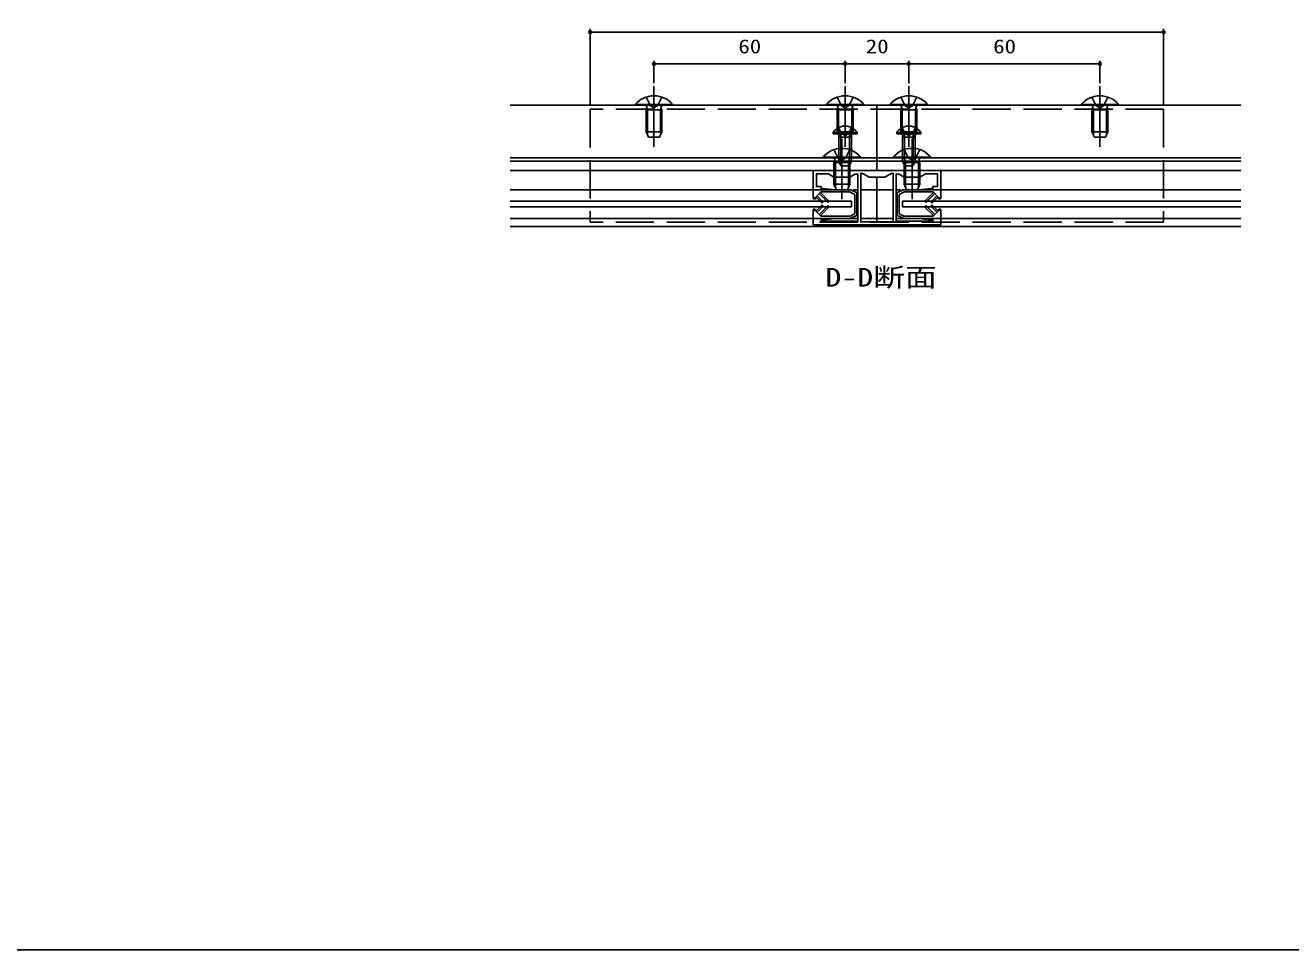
# Model space of a CAD drawing. Units: millimetres, scale not verified. Extents: x -693 to 693, y -1119 to 1122.
# Drawn here: x -493.1 to -95.8, y -1119 to -828.8 of the extents above; entities that cross this region are included whole.
import ezdxf
from ezdxf.enums import TextEntityAlignment as Align

# ---------------------------------------------------------------- set-up
doc = ezdxf.new("R2010")
doc.units = ezdxf.units.MM
doc.header["$LTSCALE"] = 4
doc.linetypes.add('CHAIN2', pattern=[12, 9, -1, 1, -1])
doc.linetypes.add('DASHED3', pattern=[4, 3, -1])
for name, color, linetype in [('0-0_YKK_ZWAK', 7, 'Continuous'), ('0-1_USER1', 3, 'Continuous'), ('0-2_YKK_12', 2, 'Continuous'), ('0-3_YKK_13', 4, 'Continuous'), ('0-4_YKK_D', 6, 'Continuous'), ('0-6_YKK_11', 7, 'Continuous')]:
    doc.layers.add(name, color=color, linetype=linetype)
doc.styles.add('ＭＳ ゴシック', font='')
doc.styles.get('ＭＳ ゴシック').set_extended_font_data('MS Gothic')

msp = doc.modelspace()

# ---------------------------------------------------------------- linework, layer by layer
at = {"layer": '0-0_YKK_ZWAK'}
msp.add_lwpolyline([(693, -1118.973), (-693, -1118.973), (-693, 1065.027)], dxfattribs=at)
at = {"layer": '0-2_YKK_12'}
for p, q in [((-111.442, -853.889), (-340.846, -853.889)), ((-225.71, -874.389), (-225.71, -853.889)), ((-340.846, -870.389), (-111.442, -870.389)), ((-340.846, -871.389), (-111.442, -871.389)), ((-111.442, -874.389), (-340.846, -874.389)), ((-225.71, -890.489), (-225.71, -876.389)), ((-238.21, -880.389), (-340.846, -880.389)), ((-231.711, -880.389), (-233.21, -880.389)), ((-220.611, -880.389), (-230.811, -880.389)), ((-218.21, -880.389), (-219.711, -880.389)), ((-111.442, -880.389), (-213.21, -880.389)), ((-231.711, -889.389), (-340.846, -889.389)), ((-220.611, -889.389), (-230.811, -889.389)), ((-111.442, -889.389), (-219.711, -889.389)), ((-111.442, -891.889), (-340.846, -891.889)), ((-225.71, -891.889), (-225.71, -891.389))]:
    msp.add_line(p, q, dxfattribs=at)
at = {"layer": '0-3_YKK_13', "linetype": 'CHAIN2'}
for p, q in [((-295.71, -847.889), (-295.71, -866.889)), ((-235.71, -847.889), (-235.71, -866.889)), ((-215.71, -847.889), (-215.71, -866.889)), ((-155.71, -847.889), (-155.71, -866.889)), ((-236.71, -864.389), (-236.71, -883.389)), ((-214.71, -864.389), (-214.71, -883.389))]:
    msp.add_line(p, q, dxfattribs=at)
at = {"layer": '0-3_YKK_13'}
for p, q in [((-301.61, -853.641), (-301.61, -853.889)), ((-301.61, -853.641), (-289.81, -853.641)), ((-289.81, -853.889), (-301.61, -853.889)), ((-289.81, -853.641), (-289.81, -853.889)), ((-241.61, -853.641), (-241.61, -853.889)), ((-241.61, -853.641), (-229.81, -853.641)), ((-229.81, -853.889), (-241.61, -853.889)), ((-229.81, -853.641), (-229.81, -853.889)), ((-221.61, -853.641), (-221.61, -853.889)), ((-209.81, -853.641), (-221.61, -853.641)), ((-221.61, -853.889), (-209.81, -853.889)), ((-209.81, -853.641), (-209.81, -853.889)), ((-161.61, -853.641), (-161.61, -853.889)), ((-149.81, -853.641), (-161.61, -853.641)), ((-161.61, -853.889), (-149.81, -853.889)), ((-149.81, -853.641), (-149.81, -853.889)), ((-242.61, -870.141), (-242.61, -870.389)), ((-242.61, -870.141), (-230.81, -870.141)), ((-230.81, -870.389), (-242.61, -870.389)), ((-230.81, -870.141), (-230.81, -870.389)), ((-220.61, -870.141), (-220.61, -870.389)), ((-208.81, -870.141), (-220.61, -870.141)), ((-220.61, -870.389), (-208.81, -870.389)), ((-208.81, -870.141), (-208.81, -870.389)), ((-245.711, -882.639), (-245.711, -880.389)), ((-243.316, -881.089), (-245.113, -882.887)), ((-243.84, -881.613), (-241.237, -884.216)), ((-243.486, -881.26), (-240.884, -883.862)), ((-243.316, -881.089), (-234.247, -881.089)), ((-238.911, -880.389), (-234.082, -880.389)), ((-232.877, -881.739), (-234.113, -881.121)), ((-232.177, -881.306), (-233.947, -880.421)), ((-232.011, -888.204), (-232.011, -881.575)), ((-219.411, -888.204), (-219.411, -881.575)), ((-219.245, -881.306), (-217.474, -880.421)), ((-218.545, -881.739), (-217.309, -881.121)), ((-212.511, -880.389), (-217.34, -880.389)), ((-208.106, -881.089), (-217.175, -881.089)), ((-207.935, -881.26), (-210.537, -883.862)), ((-207.581, -881.613), (-210.184, -884.216)), ((-208.106, -881.089), (-206.308, -882.887)), ((-205.711, -882.639), (-205.711, -880.389)), ((-233.711, -883.989), (-340.846, -883.989)), ((-233.711, -885.789), (-340.846, -885.789)), ((-245.711, -882.639), (-245.711, -883.187)), ((-244.678, -882.876), (-244.901, -883.099)), ((-244.678, -882.876), (-243.137, -884.416)), ((-244.678, -886.903), (-243.137, -885.362)), ((-244.536, -882.31), (-242.784, -884.062)), ((-244.536, -887.468), (-242.784, -885.716)), ((-243.84, -888.165), (-241.237, -885.562)), ((-233.711, -885.789), (-233.711, -883.989)), ((-232.711, -882.007), (-232.711, -887.771)), ((-218.711, -882.007), (-218.711, -887.771)), ((-111.442, -883.989), (-217.709, -883.989)), ((-217.709, -885.789), (-217.709, -883.989)), ((-111.442, -885.789), (-217.709, -885.789)), ((-207.581, -888.165), (-210.184, -885.562)), ((-206.885, -882.31), (-208.637, -884.062)), ((-206.885, -887.468), (-208.637, -885.716)), ((-206.744, -882.876), (-208.284, -884.416)), ((-206.744, -886.903), (-208.284, -885.362)), ((-206.744, -882.876), (-206.52, -883.099)), ((-205.711, -882.639), (-205.711, -883.187)), ((-245.711, -887.139), (-245.711, -886.591)), ((-245.711, -887.139), (-245.711, -888.239)), ((-245.711, -888.539), (-245.711, -889.389)), ((-245.711, -889.389), (-245.711, -888.539)), ((-243.316, -888.689), (-245.113, -886.892)), ((-244.678, -886.903), (-244.901, -886.679)), ((-243.486, -888.518), (-240.884, -885.916)), ((-243.316, -888.689), (-234.247, -888.689)), ((-238.911, -889.389), (-234.082, -889.389)), ((-232.877, -888.039), (-234.113, -888.657)), ((-232.177, -888.472), (-233.947, -889.357)), ((-219.245, -888.472), (-217.474, -889.357)), ((-218.545, -888.039), (-217.309, -888.657)), ((-212.511, -889.389), (-217.34, -889.389)), ((-208.106, -888.689), (-217.175, -888.689)), ((-207.935, -888.518), (-210.537, -885.916)), ((-208.106, -888.689), (-206.308, -886.892)), ((-206.744, -886.903), (-206.52, -886.679)), ((-205.711, -887.139), (-205.711, -886.591)), ((-205.711, -887.139), (-205.711, -888.239)), ((-205.711, -888.539), (-205.711, -889.389)), ((-205.711, -889.389), (-205.711, -888.539))]:
    msp.add_line(p, q, dxfattribs=at)
at = {"layer": '0-3_YKK_13', "linetype": 'DASHED3'}
for p, q in [((-298.21, -851.306), (-296.855, -854.024)), ((-295.71, -854.633), (-296.855, -854.024)), ((-295.71, -854.633), (-294.565, -854.024)), ((-293.21, -851.306), (-294.565, -854.024)), ((-238.21, -851.306), (-236.855, -854.024)), ((-235.71, -854.633), (-236.855, -854.024)), ((-235.71, -854.633), (-234.565, -854.024)), ((-233.21, -851.306), (-234.565, -854.024)), ((-218.21, -851.306), (-216.855, -854.024)), ((-215.71, -854.633), (-216.855, -854.024)), ((-215.71, -854.633), (-214.565, -854.024)), ((-213.21, -851.306), (-214.565, -854.024)), ((-158.21, -851.306), (-156.855, -854.024)), ((-155.71, -854.633), (-156.855, -854.024)), ((-155.71, -854.633), (-154.565, -854.024)), ((-153.21, -851.306), (-154.565, -854.024)), ((-315.71, -855.089), (-315.71, -890.589)), ((-135.71, -855.089), (-315.71, -855.089)), ((-298.21, -855.289), (-297.994, -854.694)), ((-298.21, -855.289), (-293.21, -855.289)), ((-298.21, -855.289), (-298.21, -862.189)), ((-297.777, -855.289), (-297.97, -854.366)), ((-297.777, -855.289), (-297.777, -863.109)), ((-293.643, -855.289), (-293.449, -854.366)), ((-293.643, -855.289), (-293.643, -863.109)), ((-293.21, -855.289), (-293.426, -854.694)), ((-293.21, -855.289), (-293.21, -862.189)), ((-238.21, -855.289), (-237.994, -854.694)), ((-238.21, -855.289), (-233.21, -855.289)), ((-238.21, -855.289), (-238.21, -862.189)), ((-237.777, -855.289), (-237.97, -854.366)), ((-237.777, -855.289), (-237.777, -863.109)), ((-233.643, -855.289), (-233.449, -854.366)), ((-233.643, -855.289), (-233.643, -863.109)), ((-233.21, -855.289), (-233.426, -854.694)), ((-233.21, -855.289), (-233.21, -862.189)), ((-218.21, -855.289), (-217.994, -854.694)), ((-213.21, -855.289), (-218.21, -855.289)), ((-218.21, -855.289), (-218.21, -862.189)), ((-217.777, -855.289), (-217.97, -854.366)), ((-217.777, -855.289), (-217.777, -863.109)), ((-213.643, -855.289), (-213.449, -854.366)), ((-213.643, -855.289), (-213.643, -863.109)), ((-213.21, -855.289), (-213.426, -854.694)), ((-213.21, -855.289), (-213.21, -862.189)), ((-158.21, -855.289), (-157.994, -854.694)), ((-153.21, -855.289), (-158.21, -855.289)), ((-158.21, -855.289), (-158.21, -862.189)), ((-157.777, -855.289), (-157.97, -854.366)), ((-157.777, -855.289), (-157.777, -863.109)), ((-153.643, -855.289), (-153.449, -854.366)), ((-153.643, -855.289), (-153.643, -863.109)), ((-153.21, -855.289), (-153.426, -854.694)), ((-153.21, -855.289), (-153.21, -862.189)), ((-298.21, -862.189), (-297.41, -863.889)), ((-298.21, -862.189), (-293.21, -862.189)), ((-297.41, -863.889), (-294.01, -863.889)), ((-294.01, -863.889), (-293.21, -862.189)), ((-239.46, -862.38), (-233.71, -862.38)), ((-239.46, -862.889), (-239.46, -862.38)), ((-239.46, -862.889), (-233.71, -862.889)), ((-238.21, -862.189), (-237.41, -863.889)), ((-238.21, -862.189), (-233.21, -862.189)), ((-231.96, -862.38), (-237.71, -862.38)), ((-237.41, -863.889), (-234.01, -863.889)), ((-237.056, -872.798), (-237.056, -862.889)), ((-234.364, -872.798), (-234.364, -862.889)), ((-234.01, -863.889), (-233.21, -862.189)), ((-233.71, -871.489), (-233.71, -862.889)), ((-231.96, -862.889), (-231.96, -862.38)), ((-219.46, -862.38), (-213.71, -862.38)), ((-219.46, -862.889), (-219.46, -862.38)), ((-213.21, -862.189), (-218.21, -862.189)), ((-217.41, -863.889), (-218.21, -862.189)), ((-211.96, -862.38), (-217.71, -862.38)), ((-217.71, -871.489), (-217.71, -862.889)), ((-211.96, -862.889), (-217.71, -862.889)), ((-214.01, -863.889), (-217.41, -863.889)), ((-217.056, -872.798), (-217.056, -862.889)), ((-214.364, -872.798), (-214.364, -862.889)), ((-213.21, -862.189), (-214.01, -863.889)), ((-211.96, -862.889), (-211.96, -862.38)), ((-153.21, -862.189), (-158.21, -862.189)), ((-157.41, -863.889), (-158.21, -862.189)), ((-154.01, -863.889), (-157.41, -863.889)), ((-153.21, -862.189), (-154.01, -863.889)), ((-239.21, -867.806), (-237.855, -870.524)), ((-234.21, -867.806), (-235.565, -870.524)), ((-217.21, -867.806), (-215.855, -870.524)), ((-212.21, -867.806), (-213.565, -870.524)), ((-239.21, -871.789), (-238.994, -871.194)), ((-239.21, -871.789), (-234.21, -871.789)), ((-239.21, -871.789), (-239.21, -878.689)), ((-238.777, -871.789), (-238.97, -870.866)), ((-238.777, -871.789), (-238.777, -879.609)), ((-236.71, -871.133), (-237.855, -870.524)), ((-233.71, -871.489), (-237.71, -871.489)), ((-237.71, -871.489), (-237.01, -872.889)), ((-237.01, -872.889), (-234.41, -872.889)), ((-236.71, -871.133), (-235.565, -870.524)), ((-234.643, -871.789), (-234.449, -870.866)), ((-234.643, -871.789), (-234.643, -879.609)), ((-234.21, -871.789), (-234.426, -871.194)), ((-233.71, -871.489), (-234.41, -872.889)), ((-234.21, -871.789), (-234.21, -878.689)), ((-217.71, -871.489), (-213.71, -871.489)), ((-217.71, -871.489), (-217.01, -872.889)), ((-217.21, -871.789), (-216.994, -871.194)), ((-212.21, -871.789), (-217.21, -871.789)), ((-217.21, -871.789), (-217.21, -878.689)), ((-214.41, -872.889), (-217.01, -872.889)), ((-216.777, -871.789), (-216.97, -870.866)), ((-216.777, -871.789), (-216.777, -879.609)), ((-214.71, -871.133), (-215.855, -870.524)), ((-214.71, -871.133), (-213.565, -870.524)), ((-213.71, -871.489), (-214.41, -872.889)), ((-212.643, -871.789), (-212.449, -870.866)), ((-212.643, -871.789), (-212.643, -879.609)), ((-212.21, -871.789), (-212.426, -871.194)), ((-212.21, -871.789), (-212.21, -878.689)), ((-239.21, -878.689), (-238.41, -880.389)), ((-239.21, -878.689), (-234.21, -878.689)), ((-238.41, -880.389), (-235.01, -880.389)), ((-235.01, -880.389), (-234.21, -878.689)), ((-212.21, -878.689), (-217.21, -878.689)), ((-216.41, -880.389), (-217.21, -878.689)), ((-213.01, -880.389), (-216.41, -880.389)), ((-212.21, -878.689), (-213.01, -880.389))]:
    msp.add_line(p, q, dxfattribs=at)
for points in [[(-135.71, -855.089), (-135.71, -890.589), (-315.71, -890.589)], [(-237.76, -860.88), (-236.855, -862.735), (-235.71, -863.344)], [(-233.66, -860.88), (-234.565, -862.735), (-235.71, -863.344)], [(-217.76, -860.88), (-216.855, -862.735), (-215.71, -863.344)], [(-213.66, -860.88), (-214.565, -862.735), (-215.71, -863.344)], [(-231.96, -862.889), (-237.71, -862.889), (-237.71, -871.489)], [(-219.46, -862.889), (-213.71, -862.889), (-213.71, -871.489)]]:
    msp.add_lwpolyline(points, dxfattribs=at)
at = {"layer": '0-3_YKK_13'}
for points in [[(-245.711, -880.389), (-243.211, -880.389), (-243.211, -880.189)], [(-243.011, -879.989), (-242.711, -879.989), (-238.911, -880.389)], [(-208.411, -879.989), (-208.711, -879.989), (-212.511, -880.389)], [(-205.711, -880.389), (-208.211, -880.389), (-208.211, -880.189)], [(-245.711, -889.389), (-243.211, -889.389), (-243.211, -889.589)], [(-243.011, -889.789), (-242.711, -889.789), (-238.911, -889.389)], [(-208.411, -889.789), (-208.711, -889.789), (-212.511, -889.389)], [(-205.711, -889.389), (-208.211, -889.389), (-208.211, -889.589)]]:
    msp.add_lwpolyline(points, dxfattribs=at)
for centre, radius, start, end in [((-295.71, -858.589), 7.7, 39.98312, 140.01688), ((-235.71, -858.589), 7.7, 39.98312, 140.01688), ((-215.71, -858.589), 7.7, 39.98312, 140.01688), ((-155.71, -858.589), 7.7, 39.98312, 140.01688), ((-236.71, -875.089), 7.7, 39.98312, 140.01688), ((-214.71, -875.089), 7.7, 39.98312, 140.01688), ((-243.011, -880.189), 0.2, 90, 180), ((-234.247, -881.389), 0.3, 63.43495, 90), ((-234.082, -880.689), 0.3, 63.43495, 90), ((-233.011, -882.007), 0.3, 0, 63.43495), ((-232.311, -881.575), 0.3, 0, 63.43495), ((-219.111, -881.575), 0.3, 116.56505, 180), ((-218.411, -882.007), 0.3, 116.56505, 180), ((-217.34, -880.689), 0.3, 90, 116.56505), ((-217.175, -881.389), 0.3, 90, 116.56505), ((-208.411, -880.189), 0.2, 0, 90), ((-245.361, -882.639), 0.35, 180, 315), ((-245.361, -882.639), 0.65, 237.42103, 315), ((-242.961, -884.239), 0.25, 225, 45), ((-242.961, -885.539), 0.25, 315, 135), ((-241.061, -884.039), 0.25, 225, 45), ((-241.061, -885.739), 0.25, 315, 135), ((-210.361, -884.039), 0.25, 135, 315), ((-210.361, -885.739), 0.25, 45, 225), ((-208.461, -884.239), 0.25, 135, 315), ((-208.461, -885.539), 0.25, 45, 225), ((-206.061, -882.639), 0.65, 225, 302.57897), ((-206.061, -882.639), 0.35, 225, 0), ((-245.711, -888.389), 0.15, 90, 270), ((-245.361, -887.139), 0.65, 45, 122.57897), ((-245.361, -887.139), 0.35, 45, 180), ((-243.011, -889.589), 0.2, 180, 270), ((-234.247, -888.389), 0.3, 270, 296.56505), ((-234.082, -889.089), 0.3, 270, 296.56505), ((-233.011, -887.771), 0.3, 296.56505, 0), ((-232.311, -888.204), 0.3, 296.56505, 0), ((-219.111, -888.204), 0.3, 180, 243.43495), ((-218.411, -887.771), 0.3, 180, 243.43495), ((-217.34, -889.089), 0.3, 243.43495, 270), ((-217.175, -888.389), 0.3, 243.43495, 270), ((-208.411, -889.589), 0.2, 270, 0), ((-206.061, -887.139), 0.65, 57.42103, 135), ((-206.061, -887.139), 0.35, 0, 135), ((-205.711, -888.389), 0.15, 270, 90)]:
    msp.add_arc(centre, radius, start, end, dxfattribs=at)
at = {"layer": '0-3_YKK_13', "linetype": 'DASHED3'}
for centre, radius, start, end in [((-298.557, -854.489), 0.6, 340.03043, 90), ((-292.862, -854.489), 0.6, 90, 199.96957), ((-238.557, -854.489), 0.6, 340.03043, 90), ((-232.862, -854.489), 0.6, 90, 199.96957), ((-218.557, -854.489), 0.6, 340.03043, 90), ((-212.862, -854.489), 0.6, 90, 199.96957), ((-158.557, -854.489), 0.6, 340.03043, 90), ((-152.862, -854.489), 0.6, 90, 199.96957), ((-235.71, -864.916), 4.527, 34.06671, 145.93329), ((-215.71, -864.916), 4.527, 34.06671, 145.93329), ((-239.557, -870.989), 0.6, 340.03043, 90), ((-233.862, -870.989), 0.6, 90, 199.96957), ((-217.557, -870.989), 0.6, 340.03043, 90), ((-211.862, -870.989), 0.6, 90, 199.96957)]:
    msp.add_arc(centre, radius, start, end, dxfattribs=at)
at = {"layer": '0-4_YKK_D'}
for p, q in [((-315.71, -854.089), (-315.71, -829.889)), ((-135.71, -854.089), (-135.71, -829.889)), ((-315.71, -830.889), (-135.71, -830.889)), ((-295.71, -846.889), (-295.71, -839.889)), ((-235.71, -840.889), (-295.71, -840.889)), ((-235.71, -846.889), (-235.71, -839.889)), ((-235.71, -846.889), (-235.71, -839.889)), ((-235.71, -840.889), (-215.71, -840.889)), ((-215.71, -846.889), (-215.71, -839.889)), ((-215.71, -846.889), (-215.71, -839.889)), ((-215.71, -840.889), (-155.71, -840.889)), ((-155.71, -846.889), (-155.71, -839.889))]:
    msp.add_line(p, q, dxfattribs=at)
for centre in [(-315.71, -830.889), (-135.71, -830.889), (-295.71, -840.889), (-235.71, -840.889), (-235.71, -840.889), (-215.71, -840.889), (-215.71, -840.889), (-155.71, -840.889)]:
    msp.add_circle(centre, 0.425, dxfattribs=at)
at = {"layer": '0-6_YKK_11'}
msp.add_line((-220.611, -890.489), (-220.611, -875.289), dxfattribs=at)
for points in [[(-205.711, -874.389), (-245.711, -874.389), (-245.711, -880.389), (-243.211, -880.389), (-243.211, -879.389), (-244.711, -879.389), (-244.711, -875.389), (-240.943, -875.389), (-239.211, -876.389), (-234.211, -876.389), (-232.652, -875.489), (-231.711, -875.489), (-231.711, -890.289), (-243.211, -890.289), (-243.211, -889.389), (-245.711, -889.389), (-245.711, -891.389), (-205.711, -891.389), (-205.711, -889.389), (-208.211, -889.389), (-208.211, -890.289), (-219.711, -890.289), (-219.711, -875.489), (-218.77, -875.489), (-217.211, -876.389), (-212.211, -876.389), (-210.479, -875.389), (-206.711, -875.389), (-206.711, -879.389), (-208.211, -879.389), (-208.211, -880.389), (-205.711, -880.389)], [(-220.611, -890.489), (-220.611, -875.289), (-221.305, -875.289), (-223.211, -876.389), (-228.211, -876.389), (-230.116, -875.289), (-230.811, -875.289), (-230.811, -890.489)]]:
    msp.add_lwpolyline(points, close=True, dxfattribs=at)

# ---------------------------------------------------------------- texts
at = {"layer": '0-1_USER1', "style": 'ＭＳ ゴシック', "width": 1.25}
msp.add_text('D-D断面', height=5.865, dxfattribs=at).set_placement((-241.87, -912.566), align=Align.BOTTOM_LEFT)
at = {"layer": '0-4_YKK_D', "style": 'ＭＳ ゴシック', "width": 1.2}
for s, p in [('60', (-269.23, -838.889)), ('20', (-229.23, -838.889)), ('60', (-189.23, -838.889))]:
    msp.add_text(s, height=4.399, dxfattribs=at).set_placement(p, align=Align.BOTTOM_LEFT)

doc.saveas('drawing.dxf')
